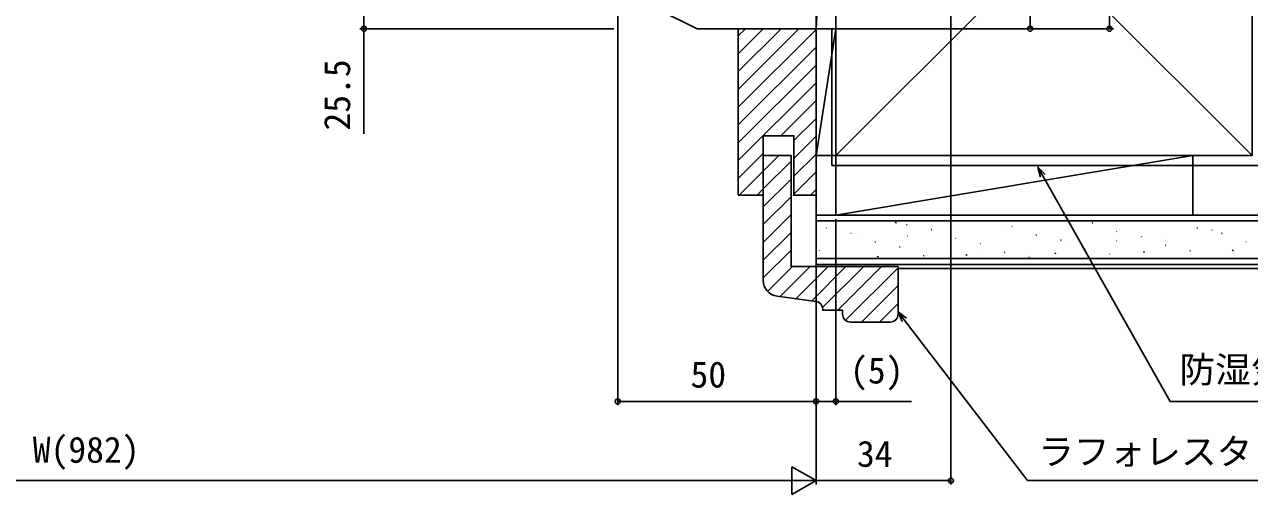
# Model space of a CAD drawing. Units: millimetres, scale not verified. Extents: x -525 to 525, y -786 to 786.
# Drawn here: x -20.5 to 288.4, y 49.9 to 168.5 of the extents above; entities that cross this region are included whole.
import ezdxf
from ezdxf.enums import TextEntityAlignment as Align

# ---------------------------------------------------------------- set-up
doc = ezdxf.new("R2010")
doc.units = ezdxf.units.MM
doc.header["$LTSCALE"] = 4
for name, color, linetype in [('0-2_YKK_11', 7, 'Continuous'), ('0-7_YKK_D', 6, 'Continuous'), ('0-9_YSS_K', 3, 'Continuous')]:
    doc.layers.add(name, color=color, linetype=linetype)
doc.styles.add('ＭＳ ゴシック', font='')
doc.styles.get('ＭＳ ゴシック').set_extended_font_data('MS Gothic')

msp = doc.modelspace()

# ---------------------------------------------------------------- linework, layer by layer
at = {"layer": '0-2_YKK_11'}
msp.add_lwpolyline([(129.118, 177.4), (149.118, 167.4), (179.118, 167.4), (179.118, 168.9)], dxfattribs=at)
at = {"layer": '0-7_YKK_D'}
for p, q in [((253.118, 167.4), (253.118, 321.4)), ((213.118, 249.4), (213.118, 52.4)), ((233.118, 249.4), (233.118, 167.4)), ((129.118, 176.4), (129.118, 72.4)), ((128.118, 167.4), (64.116, 167.4)), ((179.118, 167.9), (179.118, 52.4)), ((179.118, 167.9), (179.118, 72.4)), ((179.118, 167.9), (179.118, 72.4)), ((179.118, 167.9), (179.118, 52.4)), ((180.118, 167.4), (234.118, 167.4)), ((180.118, 167.4), (254.118, 167.4)), ((184.118, 119.4), (184.118, 72.4)), ((179.118, 73.4), (129.118, 73.4)), ((179.118, 53.4), (173.056, 56.9)), ((173.056, 56.9), (173.056, 49.9)), ((172.118, 53.4), (-172, 53.4)), ((179.118, 53.4), (166.994, 53.4)), ((179.118, 53.4), (173.056, 49.9)), ((213.118, 53.4), (179.118, 53.4))]:
    msp.add_line(p, q, dxfattribs=at)
for points in [[(65.116, 192.9), (65.116, 167.4), (65.116, 140.884)], [(235.721, 129.94), (235.062, 132.496), (236.911, 130.612)], [(235.062, 132.496), (236.316, 130.276), (268.453, 73.4), (404.958, 73.4)], [(201.913, 94.369), (199.818, 95.976), (200.829, 93.537)], [(199.818, 95.976), (201.371, 93.953), (232.491, 53.4), (300.401, 53.4)], [(179.118, 73.4), (184.118, 73.4), (203.219, 73.4)]]:
    msp.add_lwpolyline(points, dxfattribs=at)
for centre in [(65.116, 167.4), (233.118, 167.4), (253.118, 167.4), (129.118, 73.4), (179.118, 73.4), (179.118, 73.4), (184.118, 73.4), (213.118, 53.4)]:
    msp.add_circle(centre, 0.637, dxfattribs=at)
at = {"layer": '0-9_YSS_K'}
for p, q in [((179.118, 249.4), (179.118, 167.4)), ((179.118, 167.4), (179.118, 249.4)), ((184.118, 249.4), (179.118, 167.4)), ((184.118, 167.4), (184.118, 249.4)), ((184.118, 135.4), (289.118, 240.4)), ((184.118, 240.4), (289.118, 135.4)), ((174.809, 167.4), (159.518, 152.109)), ((170.319, 167.4), (159.518, 156.599)), ((165.829, 167.4), (159.518, 161.089)), ((161.339, 167.4), (159.518, 165.579)), ((179.118, 167.219), (159.518, 147.619)), ((179.118, 167.4), (179.118, 132.4)), ((184.118, 167.4), (179.118, 135.4)), ((179.118, 167.4), (179.118, 135.4)), ((179.118, 167.4), (184.118, 167.4)), ((184.118, 167.4), (179.118, 167.4)), ((183.112, 132.914), (183.109, 167.4)), ((184.118, 135.4), (184.118, 167.4)), ((179.118, 162.729), (159.518, 143.129)), ((179.118, 158.239), (159.518, 138.639)), ((179.118, 153.749), (159.518, 134.149)), ((179.118, 149.258), (170.26, 140.4)), ((179.118, 144.768), (173.518, 139.168)), ((179.118, 140.278), (173.518, 134.678)), ((165.818, 135.958), (159.518, 129.658)), ((169.75, 135.4), (165.818, 131.468)), ((172.818, 133.978), (165.818, 126.978)), ((179.118, 135.788), (173.518, 130.188)), ((184.118, 135.4), (179.118, 135.4)), ((183.112, 132.914), (375.033, 132.932)), ((184.118, 120.4), (274.118, 135.4)), ((165.818, 131.468), (159.75, 125.4)), ((179.118, 131.298), (173.518, 125.698)), ((165.818, 126.978), (164.24, 125.4)), ((172.818, 129.488), (165.818, 122.488)), ((179.118, 126.808), (177.71, 125.4)), ((172.818, 124.998), (165.818, 117.998)), ((172.818, 120.508), (165.818, 113.508)), ((179.119, 120.4), (179.119, 107.9)), ((375.036, 120.4), (179.119, 120.4)), ((179.119, 118.9), (375.036, 118.9)), ((199.164, 118.354), (199.304, 118.619)), ((201.954, 117.954), (202.085, 118.026)), ((221.54, 118.742), (221.623, 118.9)), ((222.261, 118.827), (222.393, 118.898)), ((226.203, 117.894), (226.223, 117.916)), ((228.491, 117.529), (228.622, 117.601)), ((237.486, 118.449), (237.506, 118.471)), ((248.798, 118.402), (248.93, 118.474)), ((172.818, 116.018), (165.818, 109.018)), ((181.646, 117.081), (181.778, 117.153)), ((187.876, 115.784), (188.007, 115.856)), ((190.854, 114.554), (190.874, 114.576)), ((202.137, 115.109), (202.157, 115.131)), ((208.183, 116.657), (208.315, 116.728)), ((214.22, 116.557), (214.24, 116.579)), ((214.258, 114.454), (214.389, 114.526)), ((234.565, 115.327), (234.697, 115.399)), ((254.873, 116.2), (255.004, 116.272)), ((261.102, 114.903), (261.234, 114.975)), ((267.01, 115.286), (267.03, 115.308)), ((275.18, 117.073), (275.312, 117.145)), ((278.993, 116.622), (279.013, 116.645)), ((281.41, 115.775), (281.541, 115.847)), ((172.818, 111.528), (165.818, 104.528)), ((179.872, 111.411), (180.004, 111.483)), ((193.95, 113.581), (194.082, 113.653)), ((200.18, 112.284), (200.311, 112.356)), ((220.487, 113.157), (220.619, 113.229)), ((231.661, 111.946), (231.681, 111.968)), ((240.795, 114.03), (240.926, 114.102)), ((243.644, 113.283), (243.664, 113.305)), ((246.869, 111.827), (247.001, 111.899)), ((254.927, 113.837), (254.947, 113.86)), ((261.771, 110.965), (261.911, 111.23)), ((267.177, 112.7), (267.308, 112.772)), ((273.406, 111.403), (273.538, 111.475)), ((284.146, 111.353), (284.286, 111.618)), ((287.484, 113.573), (287.616, 113.645)), ((179.119, 109.4), (375.039, 109.4)), ((194.644, 109.8), (194.784, 110.065)), ((206.254, 110.082), (206.386, 110.154)), ((208.295, 109.943), (208.315, 109.965)), ((217.02, 110.188), (217.16, 110.453)), ((219.578, 110.497), (219.598, 110.52)), ((226.562, 110.955), (226.693, 111.027)), ((232.791, 109.657), (232.923, 109.729)), ((239.395, 110.576), (239.535, 110.842)), ((253.099, 110.53), (253.23, 110.602)), ((284.451, 110.674), (284.471, 110.697)), ((173.181, 107.4), (166.923, 101.142)), ((177.671, 107.4), (170.1, 99.829)), ((182.161, 107.4), (174.062, 99.301)), ((186.651, 107.4), (178.024, 98.773)), ((375.039, 107.9), (179.119, 107.9)), ((191.141, 107.4), (180.78, 97.039)), ((195.631, 107.4), (184.631, 96.4)), ((199.818, 107.097), (186.564, 93.842)), ((199.818, 106.9), (375.039, 106.9)), ((199.818, 102.607), (190.612, 93.4)), ((179.083, 98.631), (169.29, 99.937)), ((199.818, 98.116), (195.102, 93.4)), ((197.818, 93.4), (187.818, 93.4))]:
    msp.add_line(p, q, dxfattribs=at)
for points in [[(289.118, 135.4), (289.118, 240.4), (184.118, 240.4), (184.118, 135.4)], [(159.518, 125.4), (159.518, 167.4), (179.118, 167.4), (179.118, 125.4), (173.518, 125.4), (173.518, 140.4), (165.818, 140.4), (165.818, 125.4)], [(274.118, 135.4), (274.118, 120.4), (184.118, 120.4), (184.118, 135.4)]]:
    msp.add_lwpolyline(points, close=True, dxfattribs=at)
for points in [[(165.818, 103.902), (165.818, 135.4), (172.818, 135.4), (172.818, 107.4), (199.818, 107.4), (199.818, 95.4)], [(185.818, 95.4), (185.818, 96.4), (180.818, 96.4), (180.818, 96.649)]]:
    msp.add_lwpolyline(points, dxfattribs=at)
for centre, radius, start, end in [((169.818, 103.902), 4, 179.99999, 262.40536), ((178.818, 96.649), 2, 360, 82.40537), ((187.818, 95.4), 2, 180.00001, 269.99999), ((197.818, 95.4), 2, 270.00001, 359.99999)]:
    msp.add_arc(centre, radius, start, end, dxfattribs=at)

# ---------------------------------------------------------------- texts
at = {"layer": '0-7_YKK_D', "style": 'ＭＳ ゴシック'}
msp.add_text('25.5', height=6.598, rotation=90, dxfattribs=at).set_placement((63.616, 141.719), align=Align.BOTTOM_LEFT)
for s, p in [('(5)', (187.708, 75.923)), ('防湿気密フィルム（別途）', (270.776, 76.139)), ('50', (147.471, 74.9)), ('W(982)', (-18.401, 55.923)), ('34', (189.445, 54.9)), ('ラフォレスタ', (235.134, 55.464))]:
    msp.add_text(s, height=6.598, dxfattribs=at).set_placement(p, align=Align.BOTTOM_LEFT)

doc.saveas('drawing.dxf')
